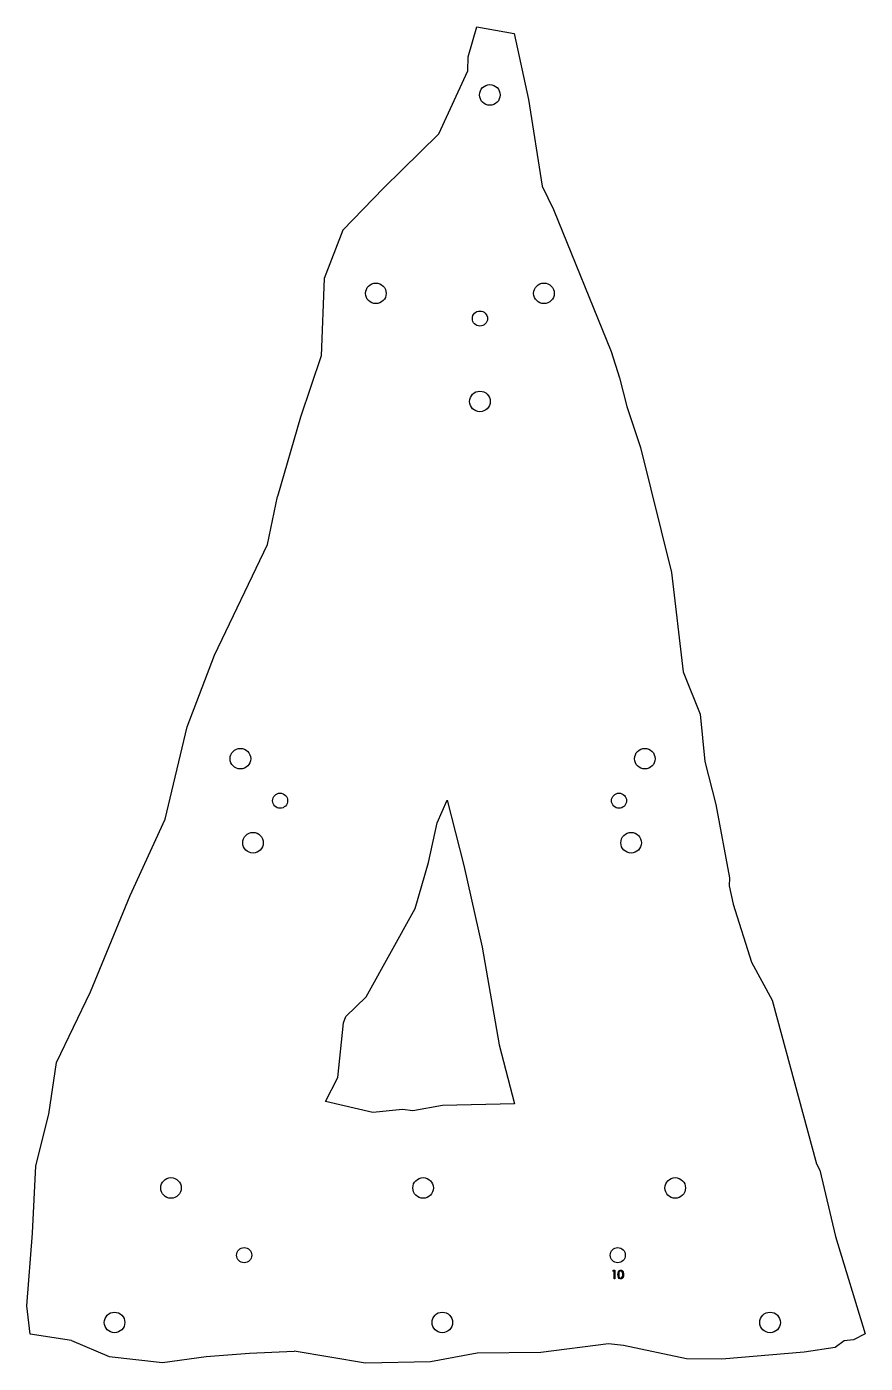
# Model space of a CAD drawing. Header units: millimetres. Extents: x 101 to 599, y 102 to 897.
import ezdxf

# ---------------------------------------------------------------- set-up
doc = ezdxf.new("R2010")
doc.units = ezdxf.units.MM
doc.linetypes.add('SLD-Durchgehend', pattern=[0])

msp = doc.modelspace()

# ---------------------------------------------------------------- linework, layer by layer
at = {"color": 7, "linetype": 'SLD-Durchgehend', "lineweight": 25}
for p, q in [((363.27, 879.44), (368.34, 897.36)), ((368.34, 897.36), (390.56, 893.41)), ((390.56, 893.41), (399.22, 854.08)), ((362.98, 871.19), (363.27, 879.44)), ((345.81, 833.67), (362.98, 871.19)), ((399.22, 854.08), (407.29, 802.55)), ((345.81, 833.67), (312.92, 801.38)), ((312.92, 801.38), (288.63, 776.44)), ((407.29, 802.55), (414.02, 788.71)), ((414.02, 788.71), (448.32, 704.18)), ((288.63, 776.44), (277.64, 747.56)), ((277.64, 747.56), (275.83, 701.61)), ((275.83, 701.61), (263.53, 665.18)), ((448.32, 704.18), (453.35, 688.6)), ((453.35, 688.6), (457.62, 671.44)), ((457.62, 671.44), (465.73, 647.17)), ((263.53, 665.18), (249.8, 617.95)), ((465.73, 647.17), (484.3, 572.8)), ((243.88, 589.35), (249.8, 617.95)), ((212.24, 523.52), (243.88, 589.35)), ((484.3, 572.8), (491.09, 513.73)), ((196, 481.06), (212.24, 523.52)), ((491.09, 513.73), (501.23, 488.57)), ((501.23, 488.57), (504.07, 460.34)), ((183.05, 425.96), (196, 481.06)), ((504.07, 460.34), (510.63, 434.79)), ((344.85, 423.78), (350.8, 437.26)), ((350.8, 437.26), (360.7, 398.43)), ((510.63, 434.79), (518.78, 391.11)), ((162.1, 380.72), (183.05, 425.96)), ((339.58, 400.24), (344.85, 423.78)), ((331.76, 372.9), (339.58, 400.24)), ((360.7, 398.43), (371.65, 349.96)), ((518.78, 391.11), (518.57, 386.45)), ((518.57, 386.45), (520.84, 375.52)), ((138.59, 323.31), (162.1, 380.72)), ((520.84, 375.52), (531.71, 340.93)), ((302.61, 320.42), (331.76, 372.9)), ((371.65, 349.96), (381.76, 291.78)), ((531.71, 340.93), (544.13, 318.45)), ((118.28, 281.27), (138.59, 323.31)), ((290.53, 308.63), (302.61, 320.42)), ((544.13, 318.45), (570.48, 220.97)), ((285.74, 272.44), (289, 304.94)), ((289, 304.94), (290.53, 308.63)), ((381.76, 291.78), (390.76, 256.72)), ((113.75, 250.66), (118.28, 281.27)), ((278.46, 258.19), (285.74, 272.44)), ((306.58, 251.56), (278.46, 258.19)), ((348.03, 255.77), (330.35, 252.64)), ((390.76, 256.72), (348.03, 255.77)), ((106.08, 219.92), (113.75, 250.66)), ((324.23, 253.36), (306.58, 251.56)), ((330.35, 252.64), (324.23, 253.36)), ((103.96, 179.82), (106.08, 219.92)), ((570.48, 220.97), (572.45, 217.33)), ((572.45, 217.33), (581.83, 177.76)), ((100.61, 136.56), (103.96, 179.82)), ((581.83, 177.76), (599.49, 119.96)), ((102.61, 119.68), (100.61, 136.56)), ((127.22, 115.94), (102.61, 119.68)), ((599.49, 119.96), (592.49, 116.3)), ((127.22, 115.94), (149.75, 106.44)), ((446.75, 113.93), (406.56, 108.86)), ((455.73, 113.03), (446.75, 113.93)), ((493.18, 105.17), (455.73, 113.03)), ((581.64, 111.91), (563.07, 109.14)), ((587.02, 115.8), (581.64, 111.91)), ((592.49, 116.3), (587.02, 115.8)), ((149.75, 106.44), (181.44, 102.87)), ((181.44, 102.87), (207.29, 106.44)), ((207.29, 106.44), (233.14, 108.49)), ((233.14, 108.49), (259.73, 109.72)), ((302.16, 102.44), (259.73, 109.72)), ((368.62, 108.54), (340.85, 103.28)), ((406.56, 108.86), (368.62, 108.54)), ((514.19, 104.83), (493.18, 105.17)), ((563.07, 109.14), (514.19, 104.83)), ((340.85, 103.28), (302.16, 102.44))]:
    msp.add_line(p, q, dxfattribs=at)
at = {"color": 2, "linetype": 'SLD-Durchgehend', "lineweight": 25, "true_color": 0xffff00}
for p, q in [((449.25, 157.21), (449.54, 157.73)), ((450.02, 157.21), (449.25, 157.21)), ((449.54, 157.73), (450.47, 157.73)), ((450.02, 152.73), (450.02, 157.21)), ((450.47, 152.73), (450.02, 152.73)), ((450.47, 157.73), (450.47, 152.73))]:
    msp.add_line(p, q, dxfattribs=at)
at = {"color": 2, "linetype": 'SLD-Durchgehend', "lineweight": 25, "true_color": 0xffff00, "flags": 128}
for points in [[(452.33, 155.22), (452.38, 156.1), (452.62, 156.94), (452.85, 157.31), (453.17, 157.6), (453.57, 157.79), (454, 157.85)], [(454, 152.6), (453.57, 152.66), (453.17, 152.85), (452.62, 153.51), (452.38, 154.35), (452.33, 155.22)], [(454.01, 157.34), (453.68, 157.28), (453.38, 157.12), (453.14, 156.87), (452.97, 156.58), (452.78, 155.23)], [(452.78, 155.23), (452.97, 153.87), (453.38, 153.33), (453.68, 153.17), (454.01, 153.11)], [(454, 157.85), (454.43, 157.79), (454.83, 157.6), (455.4, 156.94), (455.73, 155.22)], [(455.73, 155.22), (455.66, 154.34), (455.4, 153.51), (454.83, 152.85), (454.43, 152.66), (454, 152.6)], [(455.28, 155.23), (455.05, 156.57), (454.65, 157.12), (454.35, 157.28), (454.01, 157.34)], [(455.09, 153.97), (455.25, 154.66), (455.28, 155.23)]]:
    msp.add_lwpolyline(points, dxfattribs=at)
at = {"color": 7, "linetype": 'SLD-Durchgehend', "lineweight": 25}
for centre, radius in [((376.12, 856.8), 6.12), ((308.32, 738.79), 6.12), ((408.32, 738.79), 6.12), ((370.24, 723.78), 4.5), ((370.24, 674.49), 6.12), ((227.73, 462.03), 6.12), ((468.34, 462.03), 6.12), ((251.35, 437.03), 4.5), ((452.99, 437.03), 4.5), ((235.25, 412.03), 6.12), ((460.17, 412.03), 6.12), ((186.43, 206.71), 6.12), ((336.43, 206.71), 6.12), ((486.43, 206.71), 6.12), ((229.98, 166.71), 4.5), ((452.24, 166.71), 4.5), ((152.85, 126.71), 6.12), ((347.85, 126.71), 6.12), ((542.85, 126.71), 6.12)]:
    msp.add_circle(centre, radius, dxfattribs=at)
at = {"color": 2, "linetype": 'SLD-Durchgehend', "lineweight": 25, "true_color": 0xffff00}
msp.add_arc((453.98, 154.26), 1.15, 271.85933, 345.47333, dxfattribs=at)

doc.saveas('drawing.dxf')
